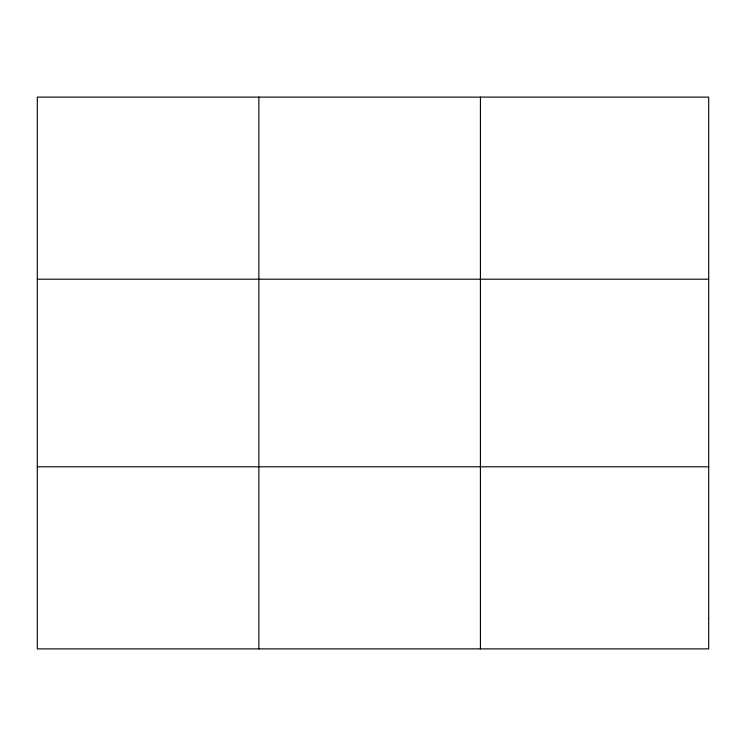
<?xml version="1.0" encoding="UTF-8"?>
<svg xmlns="http://www.w3.org/2000/svg" width="746" height="746" viewBox="0 0 746 746"><rect width="100%" height="100%" fill="white"/><g stroke="black" fill="none" stroke-linecap="round" stroke-linejoin="round"><path stroke-width="1.12" d="M258.862 97.111L258.862 648.889M480.424 97.111L480.424 648.889M37.3 279.2L708.7 279.2M37.3 466.8L708.7 466.8M708.7 618.546L708.7 648.889L37.3 648.889L37.3 97.111L708.7 97.111L708.7 618.546"/></g></svg>
